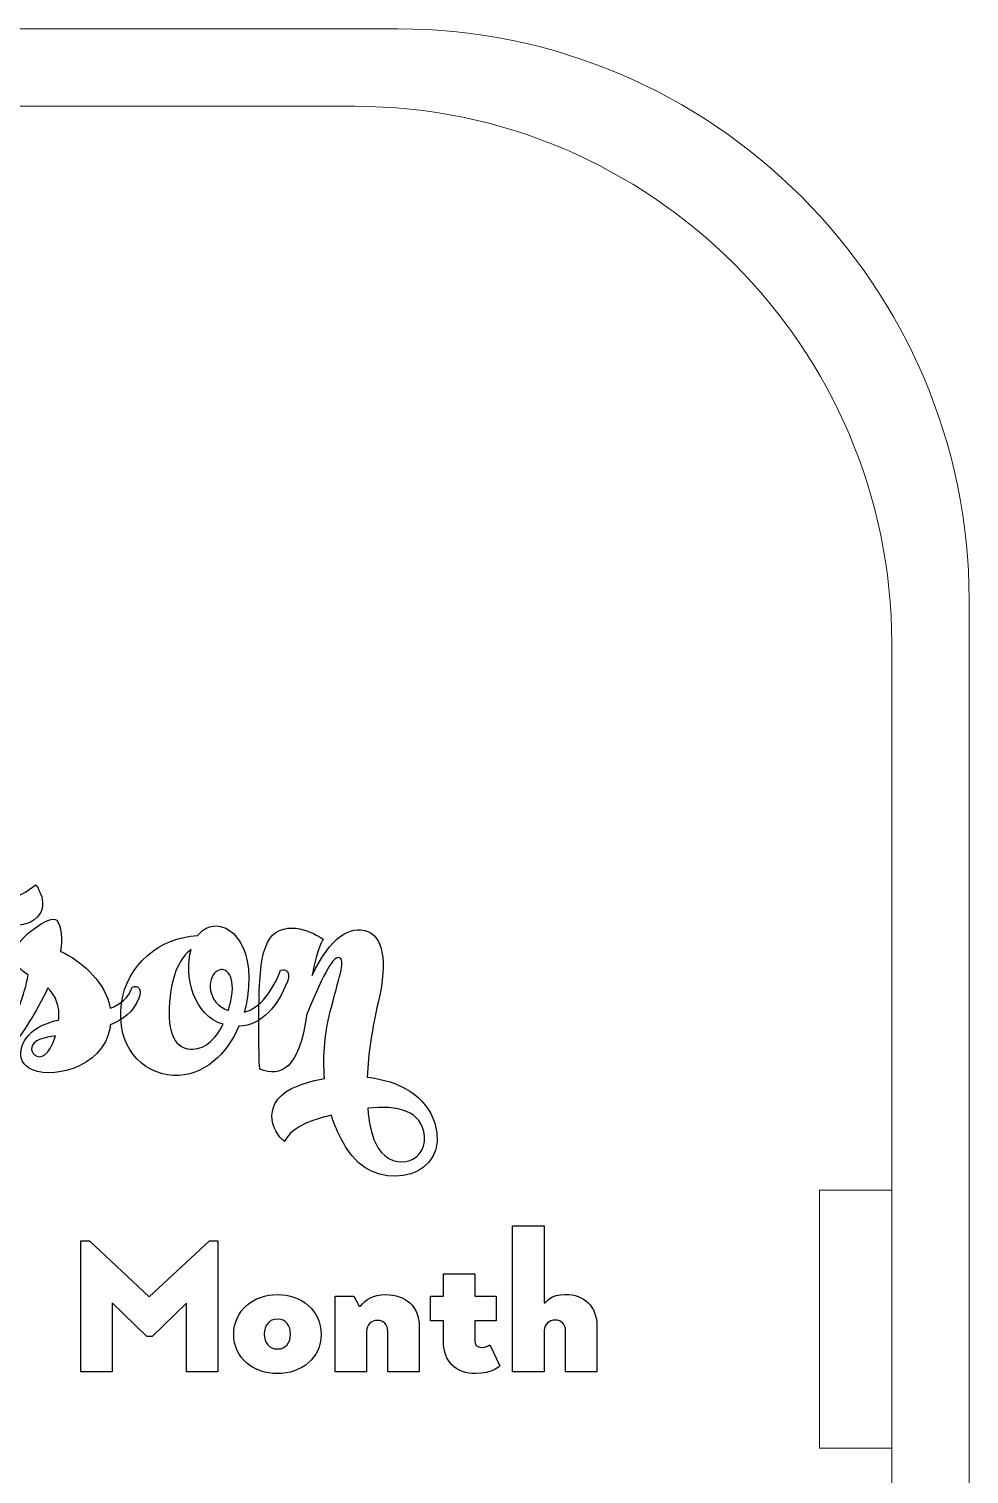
# Model space of a CAD drawing. Header units: millimetres. Extents: x 67 to 343, y 15 to 379.
# Drawn here: x 275.1 to 311.6, y 323.1 to 379.1 of the extents above; entities that cross this region are included whole.
import ezdxf

# ---------------------------------------------------------------- set-up
doc = ezdxf.new("R2010")
doc.units = ezdxf.units.MM
doc.header["$MEASUREMENT"] = 0
doc.layers.add('Layer 1', color=7, linetype='Continuous')

msp = doc.modelspace()

# ---------------------------------------------------------------- linework, layer by layer
at = {"layer": 'Layer 1', "color": 250, "lineweight": 20}
for points, knots in [([(113.7017, 379.1451), (113.7017, 379.1451), (289.441, 379.1451), (289.441, 379.1451), (289.441, 379.1451), (301.6128, 379.1451), (311.5714, 369.1865), (311.5714, 357.0147), (311.5714, 357.0147), (311.5714, 357.0147), (311.5714, 301.2755), (311.5714, 301.2755), (311.5714, 301.2755), (311.5714, 289.1037), (301.6128, 279.1451), (289.441, 279.1451), (289.441, 279.1451), (289.441, 279.1451), (257.3172, 279.1451), (257.3172, 279.1451), (257.3172, 279.1451), (257.3172, 279.1451), (257.3172, 276.3451), (257.3172, 276.3451), (257.3172, 276.3451), (257.3172, 276.3451), (252.2388, 276.3451), (252.2388, 276.3451), (252.2388, 276.3451), (252.2388, 276.3451), (251.3459, 277.7451), (251.3459, 277.7451), (251.3459, 277.7451), (251.3459, 277.7451), (233.2885, 277.7451), (233.2885, 277.7451), (233.2885, 277.7451), (233.2885, 277.7451), (232.3956, 276.3451), (232.3956, 276.3451), (232.3956, 276.3451), (232.3956, 276.3451), (227.3172, 276.3451), (227.3172, 276.3451), (227.3172, 276.3451), (227.3172, 276.3451), (227.3172, 279.1451), (227.3172, 279.1451), (227.3172, 279.1451), (227.3172, 279.1451), (175.8255, 279.1451), (175.8255, 279.1451), (175.8255, 279.1451), (175.8255, 279.1451), (175.8255, 276.3451), (175.8255, 276.3451), (175.8255, 276.3451), (175.8255, 276.3451), (170.7471, 276.3451), (170.7471, 276.3451), (170.7471, 276.3451), (170.7471, 276.3451), (169.8542, 277.7451), (169.8542, 277.7451), (169.8542, 277.7451), (169.8542, 277.7451), (151.7968, 277.7451), (151.7968, 277.7451), (151.7968, 277.7451), (151.7968, 277.7451), (150.9039, 276.3451), (150.9039, 276.3451), (150.9039, 276.3451), (150.9039, 276.3451), (145.8255, 276.3451), (145.8255, 276.3451), (145.8255, 276.3451), (145.8255, 276.3451), (145.8255, 279.1451), (145.8255, 279.1451), (145.8255, 279.1451), (145.8255, 279.1451), (113.7017, 279.1451), (113.7017, 279.1451), (113.7017, 279.1451), (101.5299, 279.1451), (91.5714, 289.1037), (91.5714, 301.2755), (91.5714, 301.2755), (91.5714, 301.2755), (91.5714, 357.0147), (91.5714, 357.0147), (91.5714, 357.0147), (91.5714, 369.1865), (101.5299, 379.1451), (113.7017, 379.1451)], [0, 0, 0, 0, 0.04, 0.04, 0.04, 0.04, 0.08, 0.08, 0.08, 0.08, 0.12, 0.12, 0.12, 0.12, 0.16, 0.16, 0.16, 0.16, 0.2, 0.2, 0.2, 0.2, 0.24, 0.24, 0.24, 0.24, 0.28, 0.28, 0.28, 0.28, 0.32, 0.32, 0.32, 0.32, 0.36, 0.36, 0.36, 0.36, 0.4, 0.4, 0.4, 0.4, 0.44, 0.44, 0.44, 0.44, 0.48, 0.48, 0.48, 0.48, 0.52, 0.52, 0.52, 0.52, 0.56, 0.56, 0.56, 0.56, 0.6, 0.6, 0.6, 0.6, 0.64, 0.64, 0.64, 0.64, 0.68, 0.68, 0.68, 0.68, 0.72, 0.72, 0.72, 0.72, 0.76, 0.76, 0.76, 0.76, 0.8, 0.8, 0.8, 0.8, 0.84, 0.84, 0.84, 0.84, 0.88, 0.88, 0.88, 0.88, 0.92, 0.92, 0.92, 0.92, 1, 1, 1, 1]), ([(305.7713, 334.1451), (305.7713, 334.1451), (308.5713, 334.1451), (308.5713, 334.1451), (308.5713, 334.1451), (308.5713, 334.1451), (308.5713, 324.1451), (308.5713, 324.1451), (308.5713, 324.1451), (308.5713, 324.1451), (305.7713, 324.1451), (305.7713, 324.1451), (305.7713, 324.1451), (305.7713, 324.1451), (305.7713, 334.1451), (305.7713, 334.1451)], [0, 0, 0, 0, 0.2, 0.2, 0.2, 0.2, 0.4, 0.4, 0.4, 0.4, 0.6, 0.6, 0.6, 0.6, 1, 1, 1, 1])]:
    msp.add_open_spline(points, degree=3, knots=knots, dxfattribs=at)
at = {"layer": 'Layer 1', "color": 142, "lineweight": 20}
msp.add_open_spline([(115.374, 376.1451), (115.374, 376.1451), (287.7687, 376.1451), (287.7687, 376.1451), (287.7687, 376.1451), (299.2102, 376.1451), (308.5713, 366.784), (308.5713, 355.3425), (308.5713, 355.3425), (308.5713, 355.3425), (308.5713, 302.9477), (308.5713, 302.9477), (308.5713, 302.9477), (308.5713, 291.5062), (299.2102, 282.1451), (287.7687, 282.1451), (287.7687, 282.1451), (287.7687, 282.1451), (115.374, 282.1451), (115.374, 282.1451), (115.374, 282.1451), (103.9325, 282.1451), (94.5714, 291.5062), (94.5714, 302.9477), (94.5714, 302.9477), (94.5714, 302.9477), (94.5714, 355.3425), (94.5714, 355.3425), (94.5714, 355.3425), (94.5714, 366.784), (103.9325, 376.1451), (115.374, 376.1451)], degree=3, knots=[0, 0, 0, 0, 0.1111111, 0.1111111, 0.1111111, 0.1111111, 0.2222222, 0.2222222, 0.2222222, 0.2222222, 0.3333333, 0.3333333, 0.3333333, 0.3333333, 0.4444444, 0.4444444, 0.4444444, 0.4444444, 0.5555556, 0.5555556, 0.5555556, 0.5555556, 0.6666667, 0.6666667, 0.6666667, 0.6666667, 0.7777778, 0.7777778, 0.7777778, 0.7777778, 1, 1, 1, 1], dxfattribs=at)
at = {"layer": 'Layer 1', "color": 250}
for points, knots in [([(275.3911, 345.9737), (275.0591, 345.7104), (274.7042, 345.5043), (274.2577, 345.3784), (274.2577, 345.3784), (274.4523, 345.8363), (274.6241, 346.0309), (274.6241, 346.0309), (274.6241, 346.0309), (274.6241, 346.0309), (273.5251, 346.7865), (272.6665, 345.9851), (272.6665, 345.9851), (272.4833, 345.8249), (272.3459, 345.573), (272.22, 345.2525), (272.22, 345.2525), (272.22, 345.2525), (272.0483, 345.2639), (272.0483, 345.2639), (272.0483, 345.2639), (271.2698, 345.3326), (271.0523, 344.703), (271.4301, 344.3481), (271.4301, 344.3481), (271.4301, 344.3481), (271.6476, 344.3939), (271.9796, 344.4168), (271.9796, 344.4168), (271.8537, 343.8329), (271.7735, 343.1689), (271.6934, 342.4592), (271.6934, 342.4592), (271.5331, 340.9137), (271.9109, 339.0591), (272.6321, 338.7386), (272.6321, 338.7386), (273.216, 338.4867), (273.9257, 338.9905), (274.4523, 339.6773), (274.4523, 339.6773), (274.8416, 340.1581), (275.4254, 341.0511), (275.8604, 341.9784), (275.8604, 341.9784), (276.1581, 341.6922), (276.3298, 341.28), (276.284, 340.742), (276.284, 340.742), (276.0665, 340.6847), (275.849, 340.6161), (275.6315, 340.5245), (275.6315, 340.5245), (274.7843, 340.1352), (274.5668, 339.2309), (275.1049, 338.8874), (275.1049, 338.8874), (275.8948, 338.3837), (277.9897, 338.8302), (278.2759, 340.4443), (278.2759, 340.4443), (278.2759, 340.4672), (278.2759, 340.513), (278.2759, 340.5474), (278.2759, 340.5474), (278.7682, 340.742), (279.1803, 341.0396), (279.3864, 341.5777), (279.3864, 341.5777), (279.5352, 341.9326), (279.352, 342.0928), (279.146, 342.0127), (279.146, 342.0127), (279.146, 342.0127), (279.1231, 342.0127), (279.1231, 342.0127), (279.1231, 342.0127), (278.9743, 341.5662), (278.6652, 341.3373), (278.2759, 341.1885), (278.2759, 341.1885), (278.0928, 342.1844), (277.2571, 342.9171), (276.5244, 343.3178), (276.5244, 343.3178), (276.4557, 343.3521), (276.3985, 343.375), (276.3412, 343.3979), (276.3412, 343.3979), (276.3412, 343.4093), (276.3527, 343.4093), (276.3527, 343.4208), (276.3527, 343.4208), (276.4214, 343.8215), (276.387, 344.4168), (276.2039, 344.5999), (276.2039, 344.5999), (275.952, 344.8518), (274.6813, 343.8902), (274.5897, 343.4322), (274.5897, 343.4322), (274.4867, 342.9514), (274.7614, 342.6996), (275.0934, 342.4821), (275.0934, 342.4821), (274.9675, 341.7036), (274.6126, 340.8221), (274.2234, 340.2268), (274.2234, 340.2268), (273.9486, 339.8033), (273.5594, 339.3224), (273.3648, 339.4026), (273.3648, 339.4026), (273.0443, 339.5171), (273.3419, 341.3373), (273.5136, 342.4477), (273.5136, 342.4477), (273.6395, 343.2605), (273.7655, 343.8673), (273.9143, 344.371), (273.9143, 344.371), (274.4981, 344.3595), (275.0591, 344.4053), (275.3338, 344.6114), (275.3338, 344.6114), (276.0207, 345.1723), (275.3911, 345.9737), (275.3911, 345.9737)], [0, 0, 0, 0, 0.030303, 0.030303, 0.030303, 0.030303, 0.0606061, 0.0606061, 0.0606061, 0.0606061, 0.0909091, 0.0909091, 0.0909091, 0.0909091, 0.1212121, 0.1212121, 0.1212121, 0.1212121, 0.1515152, 0.1515152, 0.1515152, 0.1515152, 0.1818182, 0.1818182, 0.1818182, 0.1818182, 0.2121212, 0.2121212, 0.2121212, 0.2121212, 0.2424242, 0.2424242, 0.2424242, 0.2424242, 0.2727273, 0.2727273, 0.2727273, 0.2727273, 0.3030303, 0.3030303, 0.3030303, 0.3030303, 0.3333333, 0.3333333, 0.3333333, 0.3333333, 0.3636364, 0.3636364, 0.3636364, 0.3636364, 0.3939394, 0.3939394, 0.3939394, 0.3939394, 0.4242424, 0.4242424, 0.4242424, 0.4242424, 0.4545455, 0.4545455, 0.4545455, 0.4545455, 0.4848485, 0.4848485, 0.4848485, 0.4848485, 0.5151515, 0.5151515, 0.5151515, 0.5151515, 0.5454545, 0.5454545, 0.5454545, 0.5454545, 0.5757576, 0.5757576, 0.5757576, 0.5757576, 0.6060606, 0.6060606, 0.6060606, 0.6060606, 0.6363636, 0.6363636, 0.6363636, 0.6363636, 0.6666667, 0.6666667, 0.6666667, 0.6666667, 0.6969697, 0.6969697, 0.6969697, 0.6969697, 0.7272727, 0.7272727, 0.7272727, 0.7272727, 0.7575758, 0.7575758, 0.7575758, 0.7575758, 0.7878788, 0.7878788, 0.7878788, 0.7878788, 0.8181818, 0.8181818, 0.8181818, 0.8181818, 0.8484848, 0.8484848, 0.8484848, 0.8484848, 0.8787879, 0.8787879, 0.8787879, 0.8787879, 0.9090909, 0.9090909, 0.9090909, 0.9090909, 0.9393939, 0.9393939, 0.9393939, 0.9393939, 1, 1, 1, 1]), ([(278.711, 341.3831), (278.4935, 339.746), (279.4665, 338.6585), (280.7143, 338.5898), (280.7143, 338.5898), (281.9278, 338.5325), (282.8093, 339.4484), (283.2672, 340.4901), (283.2672, 340.4901), (284.1831, 340.5359), (284.7783, 341.3029), (285.1447, 342.2302), (285.1447, 342.2302), (285.2821, 342.5851), (285.0989, 342.7454), (284.8928, 342.6652), (284.8928, 342.6652), (284.8928, 342.6652), (284.8814, 342.6652), (284.8814, 342.6652), (284.8814, 342.6652), (284.6181, 341.944), (284.08, 341.1656), (283.4733, 341.0396), (283.4733, 341.0396), (283.5305, 341.2342), (283.5763, 341.4289), (283.5992, 341.6235), (283.5992, 341.6235), (283.9198, 343.81), (282.7292, 344.703), (281.9851, 344.2794), (281.9851, 344.2794), (281.8591, 344.2221), (281.7561, 344.1191), (281.6645, 344.0046), (281.6645, 344.0046), (280.1992, 343.9474), (278.9056, 342.8598), (278.711, 341.3831)], [0, 0, 0, 0, 0.0909091, 0.0909091, 0.0909091, 0.0909091, 0.1818182, 0.1818182, 0.1818182, 0.1818182, 0.2727273, 0.2727273, 0.2727273, 0.2727273, 0.3636364, 0.3636364, 0.3636364, 0.3636364, 0.4545455, 0.4545455, 0.4545455, 0.4545455, 0.5454545, 0.5454545, 0.5454545, 0.5454545, 0.6363636, 0.6363636, 0.6363636, 0.6363636, 0.7272727, 0.7272727, 0.7272727, 0.7272727, 0.8181818, 0.8181818, 0.8181818, 0.8181818, 1, 1, 1, 1]), ([(290.8571, 336.7352), (290.5366, 337.7884), (289.4834, 338.3837), (288.2356, 338.5211), (288.2356, 338.5211), (288.2814, 339.414), (288.4302, 340.4329), (288.6706, 341.4632), (288.6706, 341.4632), (289.0598, 343.0659), (288.7965, 343.9817), (288.2585, 344.1649), (288.2585, 344.1649), (287.5716, 344.4168), (286.816, 343.9474), (286.1063, 342.4592), (286.1063, 342.4592), (286.3238, 343.6383), (286.5298, 343.8444), (286.5413, 343.8558), (286.5413, 343.8558), (286.5298, 343.8787), (285.4537, 344.6228), (284.6982, 344.1306), (284.6982, 344.1306), (283.977, 343.6383), (284.0342, 342.0127), (284.0456, 339.3682), (284.0456, 339.3682), (284.0456, 338.979), (284.08, 338.8302), (284.08, 338.8302), (284.08, 338.8302), (284.9042, 338.5096), (285.5911, 338.8302), (285.9002, 340.9595), (285.9002, 340.9595), (286.5985, 342.6652), (286.942, 343.2147), (287.1595, 343.146), (287.1595, 343.146), (287.3884, 343.0659), (287.2053, 342.5965), (286.8504, 341.2342), (286.8504, 341.2342), (286.5985, 340.307), (286.5069, 339.3568), (286.5871, 338.4639), (286.5871, 338.4639), (286.2322, 338.4066), (285.8773, 338.315), (285.5568, 338.1891), (285.5568, 338.1891), (284.0685, 337.6282), (284.5265, 336.3803), (285.0416, 336.0254), (285.0416, 336.0254), (285.0416, 336.0254), (285.2362, 336.5635), (286.175, 336.8497), (286.175, 336.8497), (286.3925, 336.9184), (286.61, 336.9871), (286.8504, 337.0443), (286.8504, 337.0443), (287.0335, 336.4605), (287.2969, 335.9224), (287.6517, 335.4645), (287.6517, 335.4645), (288.7965, 334.0221), (291.4982, 334.6403), (290.8571, 336.7352)], [0, 0, 0, 0, 0.0526316, 0.0526316, 0.0526316, 0.0526316, 0.1052632, 0.1052632, 0.1052632, 0.1052632, 0.1578947, 0.1578947, 0.1578947, 0.1578947, 0.2105263, 0.2105263, 0.2105263, 0.2105263, 0.2631579, 0.2631579, 0.2631579, 0.2631579, 0.3157895, 0.3157895, 0.3157895, 0.3157895, 0.3684211, 0.3684211, 0.3684211, 0.3684211, 0.4210526, 0.4210526, 0.4210526, 0.4210526, 0.4736842, 0.4736842, 0.4736842, 0.4736842, 0.5263158, 0.5263158, 0.5263158, 0.5263158, 0.5789474, 0.5789474, 0.5789474, 0.5789474, 0.6315789, 0.6315789, 0.6315789, 0.6315789, 0.6842105, 0.6842105, 0.6842105, 0.6842105, 0.7368421, 0.7368421, 0.7368421, 0.7368421, 0.7894737, 0.7894737, 0.7894737, 0.7894737, 0.8421053, 0.8421053, 0.8421053, 0.8421053, 0.8947368, 0.8947368, 0.8947368, 0.8947368, 1, 1, 1, 1]), ([(282.649, 340.5703), (282.3399, 339.9406), (281.882, 339.5628), (281.3898, 339.6086), (281.3898, 339.6086), (280.68, 339.643), (280.4625, 340.4214), (280.5999, 341.6464), (280.5999, 341.6464), (280.68, 342.4821), (280.9891, 343.1689), (281.4127, 343.4666), (281.4127, 343.4666), (281.115, 342.4363), (281.5271, 340.8908), (282.649, 340.5703)], [0, 0, 0, 0, 0.2, 0.2, 0.2, 0.2, 0.4, 0.4, 0.4, 0.4, 0.6, 0.6, 0.6, 0.6, 1, 1, 1, 1]), ([(282.3857, 342.608), (282.6719, 342.8369), (283.1413, 342.5965), (282.981, 341.6235), (282.981, 341.6235), (282.9467, 341.4289), (282.9009, 341.2686), (282.8551, 341.1083), (282.8551, 341.1083), (281.9965, 341.3945), (282.0423, 342.3447), (282.3857, 342.608)], [0, 0, 0, 0, 0.25, 0.25, 0.25, 0.25, 0.5, 0.5, 0.5, 0.5, 1, 1, 1, 1]), ([(275.3453, 339.3797), (275.1736, 339.5171), (275.1507, 339.8376), (275.5628, 339.9864), (275.5628, 339.9864), (275.7345, 340.0437), (275.9406, 340.0895), (276.1581, 340.1238), (276.1581, 340.1238), (275.9291, 339.3568), (275.5742, 339.1965), (275.3453, 339.3797)], [0, 0, 0, 0, 0.25, 0.25, 0.25, 0.25, 0.5, 0.5, 0.5, 0.5, 1, 1, 1, 1]), ([(290.4565, 336.2315), (290.5481, 335.1096), (289.0713, 334.8234), (288.5561, 335.9682), (288.5561, 335.9682), (288.4073, 336.3116), (288.2928, 336.7696), (288.2585, 337.3191), (288.2585, 337.3191), (289.4033, 337.4335), (290.3763, 337.2275), (290.4565, 336.2315)], [0, 0, 0, 0, 0.25, 0.25, 0.25, 0.25, 0.5, 0.5, 0.5, 0.5, 1, 1, 1, 1]), ([(293.8691, 327.0971), (293.8691, 327.0971), (295.1053, 327.0971), (295.1053, 327.0971), (295.1053, 327.0971), (295.1053, 327.0971), (295.1053, 328.6973), (295.1053, 328.6973), (295.1053, 328.6973), (295.1053, 328.9428), (295.2915, 329.1037), (295.5286, 329.1037), (295.5286, 329.1037), (295.7741, 329.1037), (295.9265, 328.9428), (295.9265, 328.6804), (295.9265, 328.6804), (295.9265, 328.6804), (295.9265, 327.0971), (295.9265, 327.0971), (295.9265, 327.0971), (295.9265, 327.0971), (297.1457, 327.0971), (297.1457, 327.0971), (297.1457, 327.0971), (297.1457, 327.0971), (297.1457, 328.8582), (297.1457, 328.8582), (297.1457, 328.8582), (297.1457, 329.6456), (296.6462, 330.1028), (295.9181, 330.1028), (295.9181, 330.1028), (295.3593, 330.1028), (295.1476, 329.781), (295.1391, 329.7726), (295.1391, 329.7726), (295.1391, 329.7726), (295.1053, 329.7726), (295.1053, 329.7726), (295.1053, 329.7726), (295.1053, 329.7726), (295.1053, 332.7529), (295.1053, 332.7529), (295.1053, 332.7529), (295.1053, 332.7529), (293.8691, 332.7529), (293.8691, 332.7529), (293.8691, 332.7529), (293.8691, 332.7529), (293.8691, 327.0971), (293.8691, 327.0971)], [0, 0, 0, 0, 0.0714286, 0.0714286, 0.0714286, 0.0714286, 0.1428571, 0.1428571, 0.1428571, 0.1428571, 0.2142857, 0.2142857, 0.2142857, 0.2142857, 0.2857143, 0.2857143, 0.2857143, 0.2857143, 0.3571429, 0.3571429, 0.3571429, 0.3571429, 0.4285714, 0.4285714, 0.4285714, 0.4285714, 0.5, 0.5, 0.5, 0.5, 0.5714286, 0.5714286, 0.5714286, 0.5714286, 0.6428571, 0.6428571, 0.6428571, 0.6428571, 0.7142857, 0.7142857, 0.7142857, 0.7142857, 0.7857143, 0.7857143, 0.7857143, 0.7857143, 0.8571429, 0.8571429, 0.8571429, 0.8571429, 1, 1, 1, 1]), ([(281.2284, 327.0971), (281.2284, 327.0971), (282.4476, 327.0971), (282.4476, 327.0971), (282.4476, 327.0971), (282.4476, 327.0971), (282.4476, 332.1771), (282.4476, 332.1771), (282.4476, 332.1771), (282.4476, 332.1771), (282.1259, 332.1771), (282.1259, 332.1771), (282.1259, 332.1771), (282.1259, 332.1771), (279.7806, 330.0012), (279.7806, 330.0012), (279.7806, 330.0012), (279.7806, 330.0012), (277.4692, 332.1771), (277.4692, 332.1771), (277.4692, 332.1771), (277.4692, 332.1771), (277.139, 332.1771), (277.139, 332.1771), (277.139, 332.1771), (277.139, 332.1771), (277.139, 327.0971), (277.139, 327.0971), (277.139, 327.0971), (277.139, 327.0971), (278.3582, 327.0971), (278.3582, 327.0971), (278.3582, 327.0971), (278.3582, 327.0971), (278.3582, 329.7726), (278.3582, 329.7726), (278.3582, 329.7726), (278.3582, 329.7726), (279.6959, 328.4687), (279.6959, 328.4687), (279.6959, 328.4687), (279.6959, 328.4687), (279.9076, 328.4687), (279.9076, 328.4687), (279.9076, 328.4687), (279.9076, 328.4687), (281.2284, 329.7641), (281.2284, 329.7641), (281.2284, 329.7641), (281.2284, 329.7641), (281.2284, 327.0971), (281.2284, 327.0971)], [0, 0, 0, 0, 0.0714286, 0.0714286, 0.0714286, 0.0714286, 0.1428571, 0.1428571, 0.1428571, 0.1428571, 0.2142857, 0.2142857, 0.2142857, 0.2142857, 0.2857143, 0.2857143, 0.2857143, 0.2857143, 0.3571429, 0.3571429, 0.3571429, 0.3571429, 0.4285714, 0.4285714, 0.4285714, 0.4285714, 0.5, 0.5, 0.5, 0.5, 0.5714286, 0.5714286, 0.5714286, 0.5714286, 0.6428571, 0.6428571, 0.6428571, 0.6428571, 0.7142857, 0.7142857, 0.7142857, 0.7142857, 0.7857143, 0.7857143, 0.7857143, 0.7857143, 0.8571429, 0.8571429, 0.8571429, 0.8571429, 1, 1, 1, 1]), ([(290.6941, 330.0266), (290.6941, 330.0266), (290.6941, 329.0698), (290.6941, 329.0698), (290.6941, 329.0698), (290.6941, 329.0698), (291.1936, 329.0698), (291.1936, 329.0698), (291.1936, 329.0698), (291.1936, 329.0698), (291.1936, 328.2655), (291.1936, 328.2655), (291.1936, 328.2655), (291.1936, 327.495), (291.6847, 327.0294), (292.4467, 327.0294), (292.4467, 327.0294), (293.0986, 327.0294), (293.3865, 327.3342), (293.3865, 327.3342), (293.3865, 327.3342), (293.3865, 327.3342), (292.997, 328.147), (292.997, 328.147), (292.997, 328.147), (292.997, 328.147), (292.8616, 328.0454), (292.6584, 328.0454), (292.6584, 328.0454), (292.4975, 328.0454), (292.4128, 328.1385), (292.4128, 328.3078), (292.4128, 328.3078), (292.4128, 328.3078), (292.4128, 329.0698), (292.4128, 329.0698), (292.4128, 329.0698), (292.4128, 329.0698), (293.2426, 329.0698), (293.2426, 329.0698), (293.2426, 329.0698), (293.2426, 329.0698), (293.2426, 330.0266), (293.2426, 330.0266), (293.2426, 330.0266), (293.2426, 330.0266), (292.4128, 330.0266), (292.4128, 330.0266), (292.4128, 330.0266), (292.4128, 330.0266), (292.4128, 330.8986), (292.4128, 330.8986), (292.4128, 330.8986), (292.4128, 330.8986), (291.1936, 330.8986), (291.1936, 330.8986), (291.1936, 330.8986), (291.1936, 330.8986), (291.1936, 330.0266), (291.1936, 330.0266), (291.1936, 330.0266), (291.1936, 330.0266), (290.6941, 330.0266), (290.6941, 330.0266)], [0, 0, 0, 0, 0.0588235, 0.0588235, 0.0588235, 0.0588235, 0.1176471, 0.1176471, 0.1176471, 0.1176471, 0.1764706, 0.1764706, 0.1764706, 0.1764706, 0.2352941, 0.2352941, 0.2352941, 0.2352941, 0.2941176, 0.2941176, 0.2941176, 0.2941176, 0.3529412, 0.3529412, 0.3529412, 0.3529412, 0.4117647, 0.4117647, 0.4117647, 0.4117647, 0.4705882, 0.4705882, 0.4705882, 0.4705882, 0.5294118, 0.5294118, 0.5294118, 0.5294118, 0.5882353, 0.5882353, 0.5882353, 0.5882353, 0.6470588, 0.6470588, 0.6470588, 0.6470588, 0.7058824, 0.7058824, 0.7058824, 0.7058824, 0.7647059, 0.7647059, 0.7647059, 0.7647059, 0.8235294, 0.8235294, 0.8235294, 0.8235294, 0.8823529, 0.8823529, 0.8823529, 0.8823529, 1, 1, 1, 1]), ([(286.4523, 328.5449), (286.4523, 329.4847), (285.6903, 330.0943), (284.759, 330.0943), (284.759, 330.0943), (283.8277, 330.0943), (283.0657, 329.4847), (283.0657, 328.5449), (283.0657, 328.5449), (283.0657, 327.6305), (283.8277, 327.0294), (284.759, 327.0294), (284.759, 327.0294), (285.6903, 327.0294), (286.4523, 327.6305), (286.4523, 328.5449)], [0, 0, 0, 0, 0.2, 0.2, 0.2, 0.2, 0.4, 0.4, 0.4, 0.4, 0.6, 0.6, 0.6, 0.6, 1, 1, 1, 1]), ([(286.9942, 327.0971), (286.9942, 327.0971), (288.2134, 327.0971), (288.2134, 327.0971), (288.2134, 327.0971), (288.2134, 327.0971), (288.2134, 328.6804), (288.2134, 328.6804), (288.2134, 328.6804), (288.2134, 328.9259), (288.3997, 329.0952), (288.6367, 329.0952), (288.6367, 329.0952), (288.8823, 329.0952), (289.0347, 328.9344), (289.0347, 328.6719), (289.0347, 328.6719), (289.0347, 328.6719), (289.0347, 327.0971), (289.0347, 327.0971), (289.0347, 327.0971), (289.0347, 327.0971), (290.2539, 327.0971), (290.2539, 327.0971), (290.2539, 327.0971), (290.2539, 327.0971), (290.2539, 328.8497), (290.2539, 328.8497), (290.2539, 328.8497), (290.2539, 329.6371), (289.7374, 330.0943), (288.9415, 330.0943), (288.9415, 330.0943), (288.4843, 330.0943), (288.1711, 329.908), (287.9763, 329.6456), (287.9763, 329.6456), (287.9763, 329.6456), (287.9255, 329.6456), (287.9255, 329.6456), (287.9255, 329.6456), (287.9255, 329.6456), (287.7223, 330.0266), (287.7223, 330.0266), (287.7223, 330.0266), (287.7223, 330.0266), (286.9942, 330.0266), (286.9942, 330.0266), (286.9942, 330.0266), (286.9942, 330.0266), (286.9942, 327.0971), (286.9942, 327.0971)], [0, 0, 0, 0, 0.0714286, 0.0714286, 0.0714286, 0.0714286, 0.1428571, 0.1428571, 0.1428571, 0.1428571, 0.2142857, 0.2142857, 0.2142857, 0.2142857, 0.2857143, 0.2857143, 0.2857143, 0.2857143, 0.3571429, 0.3571429, 0.3571429, 0.3571429, 0.4285714, 0.4285714, 0.4285714, 0.4285714, 0.5, 0.5, 0.5, 0.5, 0.5714286, 0.5714286, 0.5714286, 0.5714286, 0.6428571, 0.6428571, 0.6428571, 0.6428571, 0.7142857, 0.7142857, 0.7142857, 0.7142857, 0.7857143, 0.7857143, 0.7857143, 0.7857143, 0.8571429, 0.8571429, 0.8571429, 0.8571429, 1, 1, 1, 1]), ([(284.759, 327.9861), (284.4288, 327.9861), (284.251, 328.2232), (284.251, 328.5618), (284.251, 328.5618), (284.251, 328.9005), (284.4288, 329.1376), (284.759, 329.1376), (284.759, 329.1376), (285.0892, 329.1376), (285.267, 328.9005), (285.267, 328.5618), (285.267, 328.5618), (285.267, 328.2232), (285.0892, 327.9861), (284.759, 327.9861)], [0, 0, 0, 0, 0.2, 0.2, 0.2, 0.2, 0.4, 0.4, 0.4, 0.4, 0.6, 0.6, 0.6, 0.6, 1, 1, 1, 1])]:
    msp.add_open_spline(points, degree=3, knots=knots, dxfattribs=at)

doc.saveas('drawing.dxf')
